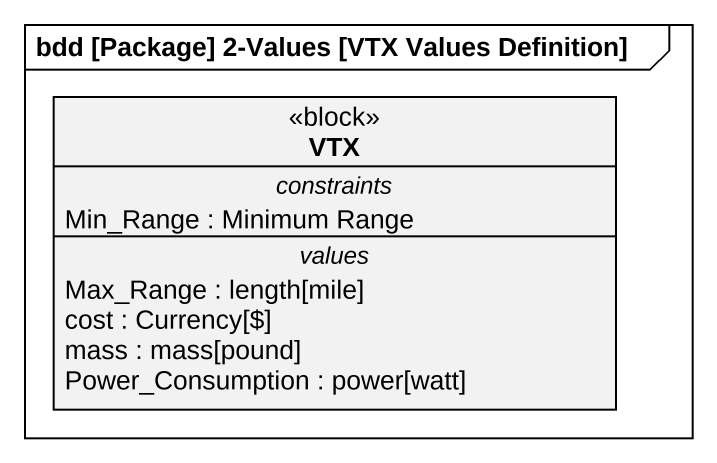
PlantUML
@startuml
mainframe bdd [Package] 2-Values [VTX Values Definition]
hide circle
hide empty members
class VTX <<block>> {
  -- constraints --
  Min_Range : Minimum Range
  -- values --
  Max_Range : length[mile]
  cost : Currency[$]
  mass : mass[pound]
  Power_Consumption : power[watt]
}
@enduml
